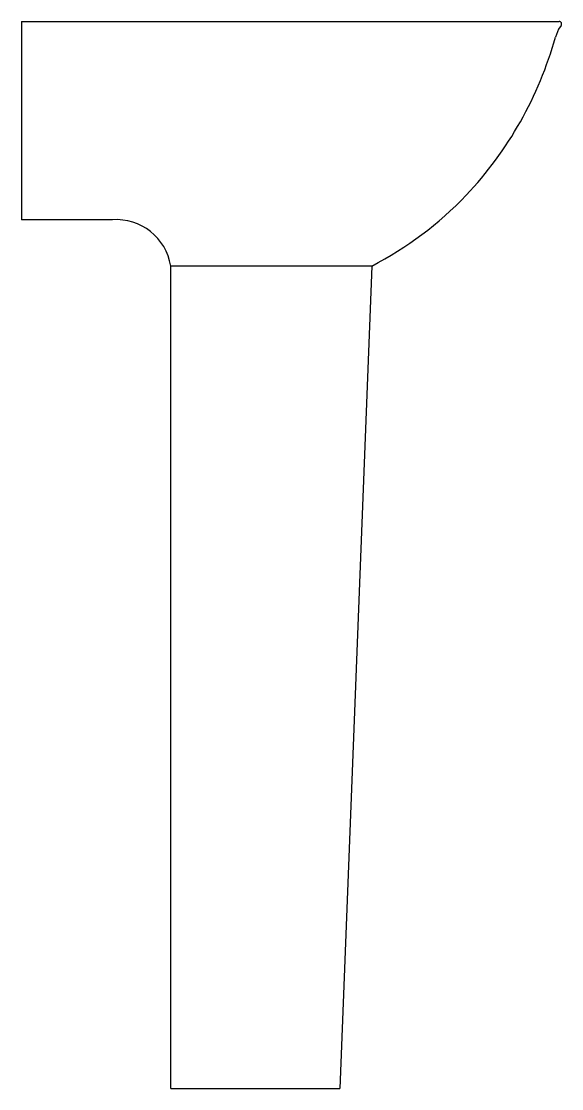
# Model space of a CAD drawing. Header units: millimetres. Extents: x 3.679 to 4.089, y -13.416 to -12.606.
import ezdxf

# ---------------------------------------------------------------- set-up
doc = ezdxf.new("R2010")
doc.units = ezdxf.units.MM
doc.header["$LTSCALE"] = 10

msp = doc.modelspace()

# ---------------------------------------------------------------- linework, layer by layer
for p, q in [((3.67857, -12.60582), (4.08657, -12.60582)), ((3.67857, -12.60582), (3.67857, -12.75642)), ((4.08819, -12.609), (4.08611, -12.61187)), ((4.08611, -12.61187), (4.08382, -12.61792)), ((3.79194, -13.41582), (3.79194, -12.79152)), ((3.94442, -12.79152), (3.79194, -12.79152)), ((3.94442, -12.79152), (3.92016, -13.41582)), ((3.79194, -13.41582), (3.92016, -13.41582))]:
    msp.add_line(p, q)
msp.add_lwpolyline([(3.79194, -12.79152, 0.387759), (3.74762, -12.75642), (3.67857, -12.75642)], format="xyb")
for centre, radius, start, end in [((4.08657, -12.60782), 0.002, 324.04811, 90), ((3.80814, -12.54124), 0.28615, 316.62414, 344.45761), ((3.82043, -12.55141), 0.27023, 297.31132, 316.40107)]:
    msp.add_arc(centre, radius, start, end)

doc.saveas('drawing.dxf')
